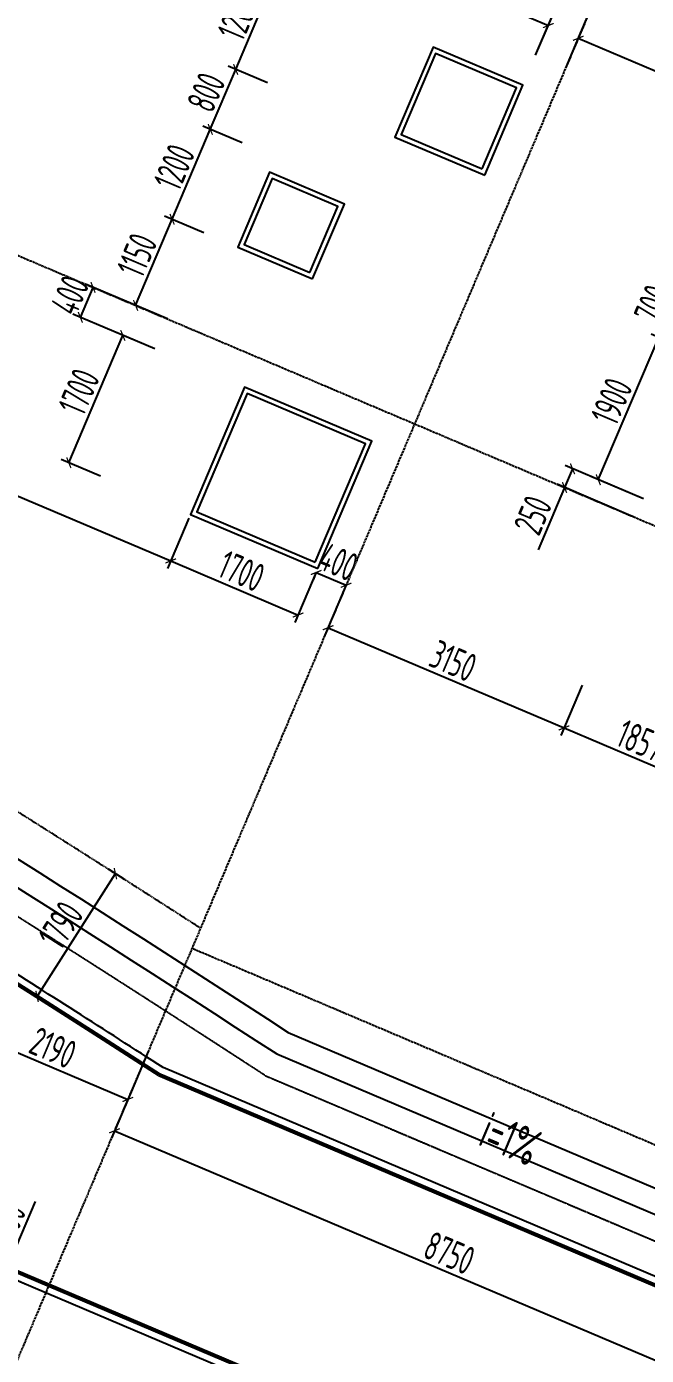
# Model space of a CAD drawing. Extents: x 11778731 to 12007717, y -6694179 to -6363962.
# Drawn here: x 11935727 to 11943344, y -6451864 to -6435534 of the extents above; entities that cross this region are included whole.
import ezdxf
from ezdxf.enums import TextEntityAlignment as Align

# ---------------------------------------------------------------- set-up
doc = ezdxf.new("R2010")
doc.units = 0
doc.header["$LTSCALE"] = 10
doc.header["$MEASUREMENT"] = 0
doc.linetypes.add('A3-RG-axis-100$0$CENTER', pattern=[2, 1.25, -0.25, 0.25, -0.25])
doc.linetypes.add('A3-RI-3F$0$DASH', pattern=[0.35, 0.25, -0.1])
for name, color, linetype in [('A3-RB-3F-100$0$A-DIMS-100', 1, 'Continuous'), ('A3-RG-axis-100$0$A-GRID', 1, 'A3-RG-axis-100$0$CENTER'), ('A3-RI-3F$0$A-FLOR', 2, 'Continuous'), ('A3-RI-3F$0$A-GLAZ', 140, 'Continuous'), ('A3-RI-3F$0$A-HATH', 9, 'Continuous'), ('A3-RI-3F$0$A-ROOF-EDGE', 2, 'Continuous'), ('A3-RM-3F$0$0P-1', 191, 'Continuous'), ('A3-SYMB-3F-100$0$A-SYMB', 4, 'Continuous'), ('A3-SYMB-3F-100$0$A-SYMB-AREA', 4, 'Continuous'), ('A3-SYMB-3F-100$0$A-SYMB-NAME', 4, 'Continuous'), ('A3-SYMB-3F-100$0$A-SYMB-NAME-E', 4, 'Continuous')]:
    doc.layers.add(name, color=color, linetype=linetype)
doc.styles.add('A3-RB-3F-100$0$XD2008', font='xd-hzs.shx', dxfattribs={"width": 0.7, "bigfont": 'xd-hztxt.shx'})
doc.styles.add('A3-SYMB-3F-100$0$ECADI', font='hzs.shx', dxfattribs={"width": 0.7, "bigfont": 'hztxt.shx'})
doc.dimstyles.new('A3-RB-3F-100$0$XD100$0', dxfattribs={"dimscale": 100, "dimtxt": 3.5, "dimasz": 1, "dimexe": 1, "dimexo": 2, "dimgap": 0.5, "dimtad": 1, "dimdec": 0, "dimdsep": 46, "dimtxsty": 'A3-RB-3F-100$0$XD2008', "dimblk1": 'A3-RB-3F-100$0$_ARCHTICK', "dimblk2": 'A3-RB-3F-100$0$_ARCHTICK', "dimsah": 1, "dimcen": 2.5, "dimclrt": 4, "dimaunit": 1, "dimadec": 0, "dimazin": 0, "dimtfac": 1, "dimtdec": 0, "dimtix": 1, "dimtmove": 0, "dimatfit": 3, "dimfxl": 0, "dimtolj": 1, "dimtzin": 0, "dimarcsym": 0})

# ---------------------------------------------------------------- blocks, each defined once
blk = doc.blocks.new('A3-RI-3F')
at = {"layer": 'A3-RI-3F$0$A-FLOR', "linetype": 'A3-RI-3F$0$DASH', "const_width": 50}
blk.add_lwpolyline([(11977075, -6448936), (11977075, -6448936), (11971198, -6462780), (11953156, -6455122), (11952019, -6457800), (11961869, -6461981), (11950655, -6488400), (11923776, -6476990), (11934990, -6450572), (11944839, -6454753), (11945976, -6452074), (11937359, -6448416, 0.002105), (11935284, -6447090), (11932817, -6450984, 0.033355), (11899110, -6432654), (11899711, -6421202)], format="xyb", dxfattribs=at)
at = {"layer": 'A3-RI-3F$0$A-GLAZ'}
for points in [[(11941358, -6437360), (11941827, -6436255), (11940722, -6435786), (11940254, -6436891)], [(11941358, -6437360), (11941827, -6436255), (11940722, -6435786), (11940254, -6436891)], [(11941326, -6437281), (11941748, -6436287), (11940754, -6435865), (11940332, -6436859)], [(11939242, -6438635), (11939633, -6437714), (11938712, -6437323), (11938322, -6438244)], [(11939210, -6438556), (11939554, -6437746), (11938744, -6437402), (11938400, -6438212)], [(11939307, -6442193), (11939971, -6440628), (11938406, -6439963), (11937742, -6441528)], [(11939275, -6442114), (11939892, -6440660), (11938438, -6440042), (11937821, -6441497)]]:
    blk.add_lwpolyline(points, close=True, dxfattribs=at)
at = {"layer": 'A3-RI-3F$0$A-HATH', "linetype": 'A3-RI-3F$0$DASH'}
blk.add_lwpolyline([(11904898, -6423676), (11904600, -6429360, -0.033317), (11938660, -6448425), (11946402, -6451711), (11970556, -6461964), (11976217, -6448626)], format="xyb", dxfattribs=at)
at = {"layer": 'A3-RI-3F$0$A-ROOF-EDGE'}
for points in [[(11977075, -6448936), (11977075, -6448936), (11971198, -6462780), (11953939, -6455454), (11952802, -6458132), (11961869, -6461981), (11950655, -6488400), (11923776, -6476990), (11934990, -6450572), (11944057, -6454420), (11945194, -6451742), (11937359, -6448416, 0.002105), (11935284, -6447090), (11932817, -6450984, 0.033355), (11899110, -6432654), (11899697, -6421468)], [(11971145, -6462649), (11953886, -6455323), (11952670, -6458185), (11961737, -6462034), (11950602, -6488268), (11923907, -6476937), (11935043, -6450703), (11944110, -6454552), (11945325, -6451689), (11937406, -6448327, 0.002183), (11935253, -6446952), (11932786, -6450846, 0.033209), (11899214, -6432592), (11899796, -6421473)]]:
    blk.add_lwpolyline(points, format="xyb", dxfattribs=at)
blk = doc.blocks.new('A3-RG-axis-100')
at = {"layer": 'A3-RG-axis-100$0$A-GRID'}
for p, q in [((11949482.5, -6419244.3), (11922974.2, -6481694)), ((11905882.4, -6425723.4), (11983197.9, -6458541.9)), ((11937760.6, -6446859.4), (11980462.8, -6464985.4))]:
    blk.add_line(p, q, dxfattribs=at)
blk.add_arc((11778730.7, -6694178.7), 294300, 57.267208, 69.150423, dxfattribs=at)
blk = doc.blocks.new('A3-SYMB-3F-100$0$ECADI-TAG-ROOM')
at = {"layer": 'A3-SYMB-3F-100$0$A-SYMB-AREA', "style": 'A3-SYMB-3F-100$0$ECADI', "width": 0.7}
blk.add_attdef('340M2', text='', height=2.5, dxfattribs=at).set_placement((7.17, -1.75), align=Align.MIDDLE_LEFT)
at = {"layer": 'A3-SYMB-3F-100$0$A-SYMB-NAME', "style": 'A3-SYMB-3F-100$0$ECADI', "width": 0.7}
blk.add_attdef('CHINESENAME', (-5.13, 0.09), '', height=4.5, dxfattribs=at)
at = {"layer": 'A3-SYMB-3F-100$0$A-SYMB-NAME-E', "style": 'A3-SYMB-3F-100$0$ECADI', "width": 0.7}
for tag, p in [('ENGLISHHIGH', (-5.13, 8.04)), ('ENGLISHLOW', (-5.13, 4.84))]:
    blk.add_attdef(tag, p, '', height=2.5, dxfattribs=at)
blk = doc.blocks.new('A3-SYMB-3F-100')
at = {"layer": 'A3-SYMB-3F-100$0$A-SYMB'}
blk.add_lwpolyline([(11942398, -6449519, 0, 0, 0), (11944022, -6450209, 80, 0, 0), (11944299, -6450326, 0, 0, 0)], format="xyseb", dxfattribs=at)
ref = blk.add_blockref('A3-SYMB-3F-100$0$ECADI-TAG-ROOM', (11941909, -6449050), dxfattribs=dict(at, xscale=-99.99999999989045, yscale=100.0000000001164, rotation=156.9999999997605))
ref.add_attrib('CHINESENAME', 'i=1%', (11941258, -6449272), dxfattribs={"height": 450, "rotation": 337, "style": 'A3-SYMB-3F-100$0$ECADI', "width": 0.7})
blk = doc.blocks.new('A3-RB-3F-100$0$_ARCHTICK')
at = {"color": 0, "linetype": 'ByBlock', "const_width": 0.15}
blk.add_lwpolyline([(-0.5, -0.5), (0.5, 0.5)], dxfattribs=at)
blk = doc.blocks.new('*D531')
at = {"layer": 'A3-RB-3F-100$0$A-DIMS-100', "color": 0, "lineweight": -2}
for p, q in [((11931371, -6438878), (11931109, -6439496)), ((11931148, -6439404), (11937499, -6442100)), ((11937722, -6441574), (11937460, -6442192))]:
    blk.add_line(p, q, dxfattribs=at)
at = {"layer": 'A3-RB-3F-100$0$A-DIMS-100', "color": 0, "lineweight": -2, "xscale": 100, "yscale": 100, "zscale": 100}
for p, rotation in [((11931148, -6439404), 156.9999999998948), ((11937499, -6442100), 336.9999999998948)]:
    blk.add_blockref('A3-RB-3F-100$0$_ARCHTICK', p, dxfattribs=dict(at, rotation=rotation))
at = {"layer": 'A3-RB-3F-100$0$A-DIMS-100', "color": 4, "insert": (11934411, -6440545), "char_height": 350, "attachment_point": 5, "rotation": 337, "style": 'A3-RB-3F-100$0$XD2008'}
blk.add_mtext('\\A1;6900', dxfattribs=at)
blk = doc.blocks.new('*D532')
at = {"layer": 'A3-RB-3F-100$0$A-DIMS-100', "color": 0, "lineweight": -2}
for p, q in [((11937722, -6441574), (11937460, -6442192)), ((11937499, -6442100), (11939064, -6442765)), ((11939287, -6442239), (11939025, -6442857))]:
    blk.add_line(p, q, dxfattribs=at)
at = {"layer": 'A3-RB-3F-100$0$A-DIMS-100', "color": 0, "lineweight": -2, "xscale": 100, "yscale": 100, "zscale": 100}
for p, rotation in [((11937499, -6442100), 156.9999999999015), ((11939064, -6442765), 336.9999999999015)]:
    blk.add_blockref('A3-RB-3F-100$0$_ARCHTICK', p, dxfattribs=dict(at, rotation=rotation))
at = {"layer": 'A3-RB-3F-100$0$A-DIMS-100', "color": 4, "insert": (11938369, -6442225), "char_height": 350, "attachment_point": 5, "rotation": 337, "style": 'A3-RB-3F-100$0$XD2008'}
blk.add_mtext('\\A1;1700', dxfattribs=at)
blk = doc.blocks.new('*D533')
at = {"layer": 'A3-RB-3F-100$0$A-DIMS-100', "color": 0, "lineweight": -2}
for p, q in [((11939287, -6442239), (11939247, -6442334)), ((11939286, -6442242), (11939654, -6442399)), ((11939656, -6442395), (11939615, -6442491))]:
    blk.add_line(p, q, dxfattribs=at)
at = {"layer": 'A3-RB-3F-100$0$A-DIMS-100', "color": 0, "lineweight": -2, "xscale": 100, "yscale": 100, "zscale": 100}
for p, rotation in [((11939286, -6442242), 156.9999999998705), ((11939654, -6442399), 336.9999999998705)]:
    blk.add_blockref('A3-RB-3F-100$0$_ARCHTICK', p, dxfattribs=dict(at, rotation=rotation))
at = {"layer": 'A3-RB-3F-100$0$A-DIMS-100', "color": 4, "insert": (11939558, -6442113), "char_height": 350, "attachment_point": 5, "rotation": 337, "style": 'A3-RB-3F-100$0$XD2008'}
blk.add_mtext('\\A1;400', dxfattribs=at)
blk = doc.blocks.new('*D534')
at = {"layer": 'A3-RB-3F-100$0$A-DIMS-100', "color": 0, "lineweight": -2}
for p, q in [((11939656, -6442395), (11939393, -6443013)), ((11939432, -6442921), (11942332, -6444152)), ((11942555, -6443626), (11942293, -6444244))]:
    blk.add_line(p, q, dxfattribs=at)
at = {"layer": 'A3-RB-3F-100$0$A-DIMS-100', "color": 0, "lineweight": -2, "xscale": 100, "yscale": 100, "zscale": 100}
for p, rotation in [((11939432, -6442921), 156.9999999999056), ((11942332, -6444152), 336.9999999999056)]:
    blk.add_blockref('A3-RB-3F-100$0$_ARCHTICK', p, dxfattribs=dict(at, rotation=rotation))
at = {"layer": 'A3-RB-3F-100$0$A-DIMS-100', "color": 4, "insert": (11940970, -6443329), "char_height": 350, "attachment_point": 5, "rotation": 337, "style": 'A3-RB-3F-100$0$XD2008'}
blk.add_mtext('\\A1;3150', dxfattribs=at)
blk = doc.blocks.new('*D535')
at = {"layer": 'A3-RB-3F-100$0$A-DIMS-100', "color": 0, "lineweight": -2}
for p, q in [((11942555, -6443626), (11942293, -6444244)), ((11942332, -6444152), (11944041, -6444877)), ((11944264, -6444351), (11944002, -6444969))]:
    blk.add_line(p, q, dxfattribs=at)
at = {"layer": 'A3-RB-3F-100$0$A-DIMS-100', "color": 0, "lineweight": -2, "xscale": 100, "yscale": 100, "zscale": 100}
for p, rotation in [((11942332, -6444152), 156.9999999998811), ((11944041, -6444877), 336.9999999998811)]:
    blk.add_blockref('A3-RB-3F-100$0$_ARCHTICK', p, dxfattribs=dict(at, rotation=rotation))
at = {"layer": 'A3-RB-3F-100$0$A-DIMS-100', "color": 4, "insert": (11943274, -6444307), "char_height": 350, "attachment_point": 5, "rotation": 337, "style": 'A3-RB-3F-100$0$XD2008'}
blk.add_mtext('\\A1;1857', dxfattribs=at)
blk = doc.blocks.new('*D560')
at = {"layer": 'A3-RB-3F-100$0$A-DIMS-100', "color": 0, "lineweight": -2}
for p, q in [((11940879, -6435418), (11941073, -6434960)), ((11941034, -6435052), (11942139, -6435521)), ((11941983, -6435887), (11942178, -6435429))]:
    blk.add_line(p, q, dxfattribs=at)
at = {"layer": 'A3-RB-3F-100$0$A-DIMS-100', "color": 0, "lineweight": -2, "xscale": 100, "yscale": 100, "zscale": 100}
for p, rotation in [((11941034, -6435052), 156.9999999999559), ((11942139, -6435521), 336.9999999999559)]:
    blk.add_blockref('A3-RB-3F-100$0$_ARCHTICK', p, dxfattribs=dict(at, rotation=rotation))
at = {"layer": 'A3-RB-3F-100$0$A-DIMS-100', "color": 4, "insert": (11941674, -6435079), "char_height": 350, "attachment_point": 5, "rotation": 337, "style": 'A3-RB-3F-100$0$XD2008'}
blk.add_mtext('\\A1;1200', dxfattribs=at)
blk = doc.blocks.new('*D561')
at = {"layer": 'A3-RB-3F-100$0$A-DIMS-100', "color": 0, "lineweight": -2}
for p, q in [((11941983, -6435887), (11942400, -6434906)), ((11942352, -6436043), (11942768, -6435063)), ((11942360, -6434999), (11942729, -6435155))]:
    blk.add_line(p, q, dxfattribs=at)
at = {"layer": 'A3-RB-3F-100$0$A-DIMS-100', "color": 0, "lineweight": -2, "xscale": 100, "yscale": 100, "zscale": 100}
for p, rotation in [((11942360, -6434999), 156.9999999999075), ((11942729, -6435155), 336.9999999999076)]:
    blk.add_blockref('A3-RB-3F-100$0$_ARCHTICK', p, dxfattribs=dict(at, rotation=rotation))
at = {"layer": 'A3-RB-3F-100$0$A-DIMS-100', "color": 4, "insert": (11942633, -6434870), "char_height": 350, "attachment_point": 5, "rotation": 337, "style": 'A3-RB-3F-100$0$XD2008'}
blk.add_mtext('\\A1;400', dxfattribs=at)
blk = doc.blocks.new('*D562')
at = {"layer": 'A3-RB-3F-100$0$A-DIMS-100', "color": 0, "lineweight": -2}
for p, q in [((11942352, -6436043), (11942546, -6435585)), ((11942507, -6435677), (11946327, -6437299)), ((11946172, -6437665), (11946366, -6437207))]:
    blk.add_line(p, q, dxfattribs=at)
at = {"layer": 'A3-RB-3F-100$0$A-DIMS-100', "color": 0, "lineweight": -2, "xscale": 100, "yscale": 100, "zscale": 100}
for p, rotation in [((11942507, -6435677), 156.9999999999696), ((11946327, -6437299), 336.9999999999696)]:
    blk.add_blockref('A3-RB-3F-100$0$_ARCHTICK', p, dxfattribs=dict(at, rotation=rotation))
at = {"layer": 'A3-RB-3F-100$0$A-DIMS-100', "color": 4, "insert": (11944505, -6436281), "char_height": 350, "attachment_point": 5, "rotation": 337, "style": 'A3-RB-3F-100$0$XD2008'}
blk.add_mtext('\\A1;4150', dxfattribs=at)
blk = doc.blocks.new('*D570')
at = {"layer": 'A3-RB-3F-100$0$A-DIMS-100', "color": 0, "lineweight": -2}
for p, q in [((11936246, -6440893), (11936910, -6439329)), ((11937302, -6439495), (11936818, -6439289)), ((11936637, -6441059), (11936154, -6440854))]:
    blk.add_line(p, q, dxfattribs=at)
at = {"layer": 'A3-RB-3F-100$0$A-DIMS-100', "color": 0, "lineweight": -2, "xscale": 100, "yscale": 100, "zscale": 100}
for p, rotation in [((11936910, -6439329), 66.99999999999174), ((11936246, -6440893), 246.9999999999918)]:
    blk.add_blockref('A3-RB-3F-100$0$_ARCHTICK', p, dxfattribs=dict(at, rotation=rotation))
at = {"layer": 'A3-RB-3F-100$0$A-DIMS-100', "color": 4, "insert": (11936371, -6440023), "char_height": 350, "attachment_point": 5, "rotation": 67, "style": 'A3-RB-3F-100$0$XD2008'}
blk.add_mtext('\\A1;1700', dxfattribs=at)
blk = doc.blocks.new('*D571')
at = {"layer": 'A3-RB-3F-100$0$A-DIMS-100', "color": 0, "lineweight": -2}
for p, q in [((11936388, -6439107), (11936544, -6438739)), ((11937458, -6439126), (11936452, -6438700)), ((11937302, -6439495), (11936296, -6439068))]:
    blk.add_line(p, q, dxfattribs=at)
at = {"layer": 'A3-RB-3F-100$0$A-DIMS-100', "color": 0, "lineweight": -2, "xscale": 100, "yscale": 100, "zscale": 100}
for p, rotation in [((11936544, -6438739), 66.99999999993601), ((11936388, -6439107), 246.999999999936)]:
    blk.add_blockref('A3-RB-3F-100$0$_ARCHTICK', p, dxfattribs=dict(at, rotation=rotation))
at = {"layer": 'A3-RB-3F-100$0$A-DIMS-100', "color": 4, "insert": (11936259, -6438835), "char_height": 350, "attachment_point": 5, "rotation": 67, "style": 'A3-RB-3F-100$0$XD2008'}
blk.add_mtext('\\A1;400', dxfattribs=at)
blk = doc.blocks.new('*D572')
at = {"layer": 'A3-RB-3F-100$0$A-DIMS-100', "color": 0, "lineweight": -2}
for p, q in [((11937907, -6438068), (11937424, -6437863)), ((11937067, -6438960), (11937516, -6437902)), ((11937458, -6439126), (11936975, -6438921))]:
    blk.add_line(p, q, dxfattribs=at)
at = {"layer": 'A3-RB-3F-100$0$A-DIMS-100', "color": 0, "lineweight": -2, "xscale": 100, "yscale": 100, "zscale": 100}
for p, rotation in [((11937516, -6437902), 66.99999999995839), ((11937067, -6438960), 246.9999999999584)]:
    blk.add_blockref('A3-RB-3F-100$0$_ARCHTICK', p, dxfattribs=dict(at, rotation=rotation))
at = {"layer": 'A3-RB-3F-100$0$A-DIMS-100', "color": 4, "insert": (11937084, -6438343), "char_height": 350, "attachment_point": 5, "rotation": 67, "style": 'A3-RB-3F-100$0$XD2008'}
blk.add_mtext('\\A1;1150', dxfattribs=at)
blk = doc.blocks.new('*D573')
at = {"layer": 'A3-RB-3F-100$0$A-DIMS-100', "color": 0, "lineweight": -2}
for p, q in [((11937516, -6437902), (11937985, -6436797)), ((11938376, -6436963), (11937893, -6436758)), ((11937907, -6438068), (11937424, -6437863))]:
    blk.add_line(p, q, dxfattribs=at)
at = {"layer": 'A3-RB-3F-100$0$A-DIMS-100', "color": 0, "lineweight": -2, "xscale": 100, "yscale": 100, "zscale": 100}
for p, rotation in [((11937985, -6436797), 66.99999999997951), ((11937516, -6437902), 246.9999999999795)]:
    blk.add_blockref('A3-RB-3F-100$0$_ARCHTICK', p, dxfattribs=dict(at, rotation=rotation))
at = {"layer": 'A3-RB-3F-100$0$A-DIMS-100', "color": 4, "insert": (11937543, -6437262), "char_height": 350, "attachment_point": 5, "rotation": 67, "style": 'A3-RB-3F-100$0$XD2008'}
blk.add_mtext('\\A1;1200', dxfattribs=at)
blk = doc.blocks.new('*D574')
at = {"layer": 'A3-RB-3F-100$0$A-DIMS-100', "color": 0, "lineweight": -2}
for p, q in [((11937985, -6436797), (11938297, -6436061)), ((11938689, -6436227), (11938205, -6436022)), ((11938376, -6436963), (11937893, -6436758))]:
    blk.add_line(p, q, dxfattribs=at)
at = {"layer": 'A3-RB-3F-100$0$A-DIMS-100', "color": 0, "lineweight": -2, "xscale": 100, "yscale": 100, "zscale": 100}
for p, rotation in [((11938297, -6436061), 67.00000000002044), ((11937985, -6436797), 247.0000000000205)]:
    blk.add_blockref('A3-RB-3F-100$0$_ARCHTICK', p, dxfattribs=dict(at, rotation=rotation))
at = {"layer": 'A3-RB-3F-100$0$A-DIMS-100', "color": 4, "insert": (11937934, -6436341), "char_height": 350, "attachment_point": 5, "rotation": 67, "style": 'A3-RB-3F-100$0$XD2008'}
blk.add_mtext('\\A1;800', dxfattribs=at)
blk = doc.blocks.new('*D575')
at = {"layer": 'A3-RB-3F-100$0$A-DIMS-100', "color": 0, "lineweight": -2}
for p, q in [((11939158, -6435122), (11938674, -6434917)), ((11938297, -6436061), (11938766, -6434956)), ((11938689, -6436227), (11938205, -6436022))]:
    blk.add_line(p, q, dxfattribs=at)
at = {"layer": 'A3-RB-3F-100$0$A-DIMS-100', "color": 0, "lineweight": -2, "xscale": 100, "yscale": 100, "zscale": 100}
for p, rotation in [((11938766, -6434956), 66.99999999992738), ((11938297, -6436061), 246.9999999999274)]:
    blk.add_blockref('A3-RB-3F-100$0$_ARCHTICK', p, dxfattribs=dict(at, rotation=rotation))
at = {"layer": 'A3-RB-3F-100$0$A-DIMS-100', "color": 4, "insert": (11938325, -6435421), "char_height": 350, "attachment_point": 5, "rotation": 67, "style": 'A3-RB-3F-100$0$XD2008'}
blk.add_mtext('\\A1;1200', dxfattribs=at)
blk = doc.blocks.new('*D576')
at = {"layer": 'A3-RB-3F-100$0$A-DIMS-100', "color": 0, "lineweight": -2}
for p, q in [((11942436, -6440968), (11942338, -6441198)), ((11943309, -6441338), (11942344, -6440929)), ((11942338, -6441198), (11942014, -6441962)), ((11943211, -6441569), (11942246, -6441159))]:
    blk.add_line(p, q, dxfattribs=at)
at = {"layer": 'A3-RB-3F-100$0$A-DIMS-100', "color": 0, "lineweight": -2, "xscale": 100, "yscale": 100, "zscale": 100}
for p, rotation in [((11942436, -6440968), 66.99999999993918), ((11942338, -6441198), 246.9999999999392)]:
    blk.add_blockref('A3-RB-3F-100$0$_ARCHTICK', p, dxfattribs=dict(at, rotation=rotation))
at = {"layer": 'A3-RB-3F-100$0$A-DIMS-100', "color": 4, "insert": (11941949, -6441538), "char_height": 350, "attachment_point": 5, "rotation": 67, "style": 'A3-RB-3F-100$0$XD2008'}
blk.add_mtext('\\A1;250', dxfattribs=at)
blk = doc.blocks.new('*D577')
at = {"layer": 'A3-RB-3F-100$0$A-DIMS-100', "color": 0, "lineweight": -2}
for p, q in [((11944051, -6439590), (11943403, -6439315)), ((11942753, -6441103), (11943496, -6439354)), ((11943309, -6441338), (11942661, -6441063))]:
    blk.add_line(p, q, dxfattribs=at)
at = {"layer": 'A3-RB-3F-100$0$A-DIMS-100', "color": 0, "lineweight": -2, "xscale": 100, "yscale": 100, "zscale": 100}
for p, rotation in [((11943496, -6439354), 66.99999999998744), ((11942753, -6441103), 246.9999999999874)]:
    blk.add_blockref('A3-RB-3F-100$0$_ARCHTICK', p, dxfattribs=dict(at, rotation=rotation))
at = {"layer": 'A3-RB-3F-100$0$A-DIMS-100', "color": 4, "insert": (11942917, -6440140), "char_height": 350, "attachment_point": 5, "rotation": 67, "style": 'A3-RB-3F-100$0$XD2008'}
blk.add_mtext('\\A1;1900', dxfattribs=at)
blk = doc.blocks.new('*D578')
at = {"layer": 'A3-RB-3F-100$0$A-DIMS-100', "color": 0, "lineweight": -2}
for p, q in [((11944325, -6438945), (11943677, -6438670)), ((11943769, -6438709), (11943808, -6438617)), ((11943496, -6439354), (11943769, -6438709)), ((11944051, -6439590), (11943403, -6439315)), ((11943496, -6439354), (11943456, -6439446))]:
    blk.add_line(p, q, dxfattribs=at)
at = {"layer": 'A3-RB-3F-100$0$A-DIMS-100', "color": 0, "lineweight": -2, "xscale": 100, "yscale": 100, "zscale": 100}
for p, rotation in [((11943769, -6438709), 246.999999999951), ((11943496, -6439354), 66.99999999995092)]:
    blk.add_blockref('A3-RB-3F-100$0$_ARCHTICK', p, dxfattribs=dict(at, rotation=rotation))
at = {"layer": 'A3-RB-3F-100$0$A-DIMS-100', "color": 4, "insert": (11943425, -6438944), "char_height": 350, "attachment_point": 5, "rotation": 67, "style": 'A3-RB-3F-100$0$XD2008'}
blk.add_mtext('\\A1;700', dxfattribs=at)
blk = doc.blocks.new('*D620')
at = {"layer": 'A3-RB-3F-100$0$A-DIMS-100', "color": 0, "lineweight": -2}
for p, q in [((11937061, -6448507), (11936769, -6449195)), ((11936808, -6449103), (11944863, -6452522)), ((11945116, -6451926), (11944824, -6452614))]:
    blk.add_line(p, q, dxfattribs=at)
at = {"layer": 'A3-RB-3F-100$0$A-DIMS-100', "color": 0, "lineweight": -2, "xscale": 100, "yscale": 100, "zscale": 100}
for p, rotation in [((11936808, -6449103), 156.9999999998869), ((11944863, -6452522), 336.9999999998869)]:
    blk.add_blockref('A3-RB-3F-100$0$_ARCHTICK', p, dxfattribs=dict(at, rotation=rotation))
at = {"layer": 'A3-RB-3F-100$0$A-DIMS-100', "color": 4, "insert": (11940923, -6450605), "char_height": 350, "attachment_point": 5, "rotation": 337, "style": 'A3-RB-3F-100$0$XD2008'}
blk.add_mtext('\\A1;8750', dxfattribs=at)
blk = doc.blocks.new('*D649')
at = {"layer": 'A3-RB-3F-100$0$A-DIMS-100', "color": 0, "lineweight": -2}
for p, q in [((11935206, -6447274), (11934917, -6447955)), ((11934956, -6447863), (11936972, -6448718)), ((11937222, -6448129), (11936933, -6448810))]:
    blk.add_line(p, q, dxfattribs=at)
at = {"layer": 'A3-RB-3F-100$0$A-DIMS-100', "color": 0, "lineweight": -2, "xscale": 100, "yscale": 100, "zscale": 100}
for p, rotation in [((11934956, -6447863), 156.9999999998947), ((11936972, -6448718), 336.9999999998947)]:
    blk.add_blockref('A3-RB-3F-100$0$_ARCHTICK', p, dxfattribs=dict(at, rotation=rotation))
at = {"layer": 'A3-RB-3F-100$0$A-DIMS-100', "color": 4, "insert": (11936052, -6448083), "char_height": 350, "attachment_point": 5, "rotation": 337, "style": 'A3-RB-3F-100$0$XD2008'}
blk.add_mtext('\\A1;2190', dxfattribs=at)
blk = doc.blocks.new('*D650')
at = {"layer": 'A3-RB-3F-100$0$A-DIMS-100', "color": 0, "lineweight": -2}
for p, q in [((11935856, -6447452), (11936819, -6445943)), ((11936926, -6446012), (11936735, -6445890)), ((11935963, -6447521), (11935771, -6447398))]:
    blk.add_line(p, q, dxfattribs=at)
at = {"layer": 'A3-RB-3F-100$0$A-DIMS-100', "color": 0, "lineweight": -2, "xscale": 100, "yscale": 100, "zscale": 100}
for p, rotation in [((11936819, -6445943), 57.4452636246281), ((11935856, -6447452), 237.4452636246281)]:
    blk.add_blockref('A3-RB-3F-100$0$_ARCHTICK', p, dxfattribs=dict(at, rotation=rotation))
at = {"layer": 'A3-RB-3F-100$0$A-DIMS-100', "color": 4, "insert": (11936148, -6446577), "char_height": 350, "attachment_point": 5, "rotation": 57.4453, "style": 'A3-RB-3F-100$0$XD2008'}
blk.add_mtext('\\A1;1790', dxfattribs=at)
blk = doc.blocks.new('*D710')
at = {"layer": 'A3-RB-3F-100$0$A-DIMS-100', "color": 0, "lineweight": -2}
for p, q in [((11934670, -6452717), (11935452, -6450876)), ((11935779, -6451015), (11935359, -6450837)), ((11934998, -6452856), (11934578, -6452678))]:
    blk.add_line(p, q, dxfattribs=at)
at = {"layer": 'A3-RB-3F-100$0$A-DIMS-100', "color": 0, "lineweight": -2, "xscale": 100, "yscale": 100, "zscale": 100}
for p, rotation in [((11935452, -6450876), 66.99981390263508), ((11934670, -6452717), 246.9998139026351)]:
    blk.add_blockref('A3-RB-3F-100$0$_ARCHTICK', p, dxfattribs=dict(at, rotation=rotation))
at = {"layer": 'A3-RB-3F-100$0$A-DIMS-100', "color": 4, "insert": (11934854, -6451709), "char_height": 350, "attachment_point": 5, "rotation": 66.9998, "style": 'A3-RB-3F-100$0$XD2008'}
blk.add_mtext('\\A1;2000', dxfattribs=at)
blk = doc.blocks.new('*D711')
at = {"layer": 'A3-RB-3F-100$0$A-DIMS-100', "color": 0, "lineweight": -2}
for p, q in [((11935491, -6450784), (11935836, -6449971)), ((11935818, -6450923), (11935399, -6450745)), ((11935779, -6451015), (11935359, -6450837)), ((11935452, -6450876), (11935412, -6450968)), ((11935452, -6450876), (11935491, -6450784))]:
    blk.add_line(p, q, dxfattribs=at)
at = {"layer": 'A3-RB-3F-100$0$A-DIMS-100', "color": 0, "lineweight": -2, "xscale": 100, "yscale": 100, "zscale": 100}
for p, rotation in [((11935491, -6450784), 246.9998139028649), ((11935452, -6450876), 66.99981390286486)]:
    blk.add_blockref('A3-RB-3F-100$0$_ARCHTICK', p, dxfattribs=dict(at, rotation=rotation))
at = {"layer": 'A3-RB-3F-100$0$A-DIMS-100', "color": 4, "insert": (11935495, -6450198), "char_height": 350, "attachment_point": 5, "rotation": 66.9998, "style": 'A3-RB-3F-100$0$XD2008'}
blk.add_mtext('\\A1;100', dxfattribs=at)
blk = doc.blocks.new('A3-RM-3F')
at = {"layer": 'A3-RM-3F$0$0P-1'}
for points in [[(11905192, -6423801), (11904910, -6429175, -0.033124), (11938801, -6448159), (11947301, -6451767), (11970397, -6461571), (11975941, -6448509)], [(11905486, -6423926), (11905220, -6428991, -0.03293), (11938943, -6447894), (11947419, -6451491), (11970238, -6461178), (11975665, -6448392)]]:
    blk.add_lwpolyline(points, format="xyb", dxfattribs=at)
blk = doc.blocks.new('A3-RB-3F-100')
at = {"layer": 'A3-RB-3F-100$0$A-DIMS-100'}
for base, p1, p2, angle, picture, middle in [((11942728.9, -6435154.9), (11941905.2, -6436071.2), (11942273.5, -6436227.6), 337, '*D561', (11942544.7, -6435076.7)), ((11936544.3, -6438738.6), (11937485.7, -6439572.7), (11937642, -6439204.5), 67, '*D571', (11936466.1, -6438922.7)), ((11942435.6, -6440967.7), (11943395.3, -6441646.7), (11943493, -6441416.5), 67, '*D576', (11942156.2, -6441625.9)), ((11939654.1, -6442398.6), (11939365.4, -6442054.5), (11939733.8, -6442210.8), 337, '*D533', (11939469.9, -6442320.4)), ((11935490.6, -6450784.4), (11935963.3, -6451093.6), (11936002.3, -6451001.6), 66.99981, '*D711', (11935702.2, -6450285.7))]:
    dim = blk.add_linear_dim(base=base, p1=p1, p2=p2, angle=angle, dimstyle='A3-RB-3F-100$0$XD100$0', dxfattribs=at)
    dim.commit()
    dim.dimension.update_dxf_attribs({"geometry": picture, "text_midpoint": middle, "dimtype": 129})
for p1, p2, distance, picture, middle in [((11940800.6, -6435602.3), (11941905.2, -6436071.2), 597.8, '*D560', (11941674.4, -6435079.4)), ((11938872.8, -6436305), (11939341.7, -6435200.4), 625, '*D575', (11938324.8, -6435420.5)), ((11942273.5, -6436227.6), (11946093.6, -6437849.1), 597.8, '*D562', (11944505.1, -6436280.9)), ((11938560.2, -6437041.4), (11938872.8, -6436305), 625, '*D574', (11937934, -6436341)), ((11938091.3, -6438146), (11938560.2, -6437041.4), 625, '*D573', (11937543.3, -6437261.5)), ((11937642, -6439204.5), (11938091.3, -6438146), 625, '*D572', (11937084.2, -6438343.1)), ((11944235.3, -6439667.8), (11944508.9, -6439023.2), 803.7, '*D578', (11943425.2, -6438943.6)), ((11931449.2, -6438694.3), (11937800.6, -6441390.2), -771.4, '*D531', (11934411.4, -6440545.3)), ((11936821.4, -6441137.6), (11937485.7, -6439572.7), 625, '*D570', (11936371.1, -6440023)), ((11943493, -6441416.5), (11944235.3, -6439667.8), 803.7, '*D577', (11942917.2, -6440140.2)), ((11937800.6, -6441390.2), (11939365.4, -6442054.5), -771.4, '*D532', (11938369.5, -6442225.4)), ((11939733.8, -6442210.8), (11942633.4, -6443441.7), -771.4, '*D534', (11940970.1, -6443329.3)), ((11942633.4, -6443441.7), (11944342.4, -6444167.1), -771.4, '*D535', (11943274.4, -6444307.4)), ((11936131.8, -6447628.5), (11937095, -6446119.8), 327.7, '*D650', (11936147.6, -6446576.8)), ((11935284.3, -6447089.5), (11937299.8, -6447945), -839.8, '*D649', (11936051.8, -6448083.2)), ((11937139.3, -6448323), (11945193.7, -6451741.9), -847.1, '*D620', (11940923.5, -6450605.1)), ((11935181.8, -6452934.6), (11935963.3, -6451093.6), 555.9, '*D710', (11934853.7, -6451709))]:
    dim = blk.add_aligned_dim(p1=p1, p2=p2, distance=distance, dimstyle='A3-RB-3F-100$0$XD100$0', dxfattribs=at)
    dim.commit()
    dim.dimension.update_dxf_attribs({"geometry": picture, "text_midpoint": middle})

msp = doc.modelspace()

# ---------------------------------------------------------------- block references
for name in ['A3-RG-axis-100', 'A3-RB-3F-100', 'A3-RI-3F', 'A3-RI-3F', 'A3-RI-3F', 'A3-SYMB-3F-100', 'A3-SYMB-3F-100', 'A3-RM-3F']:
    msp.add_blockref(name, (0, 0))

doc.saveas('drawing.dxf')
